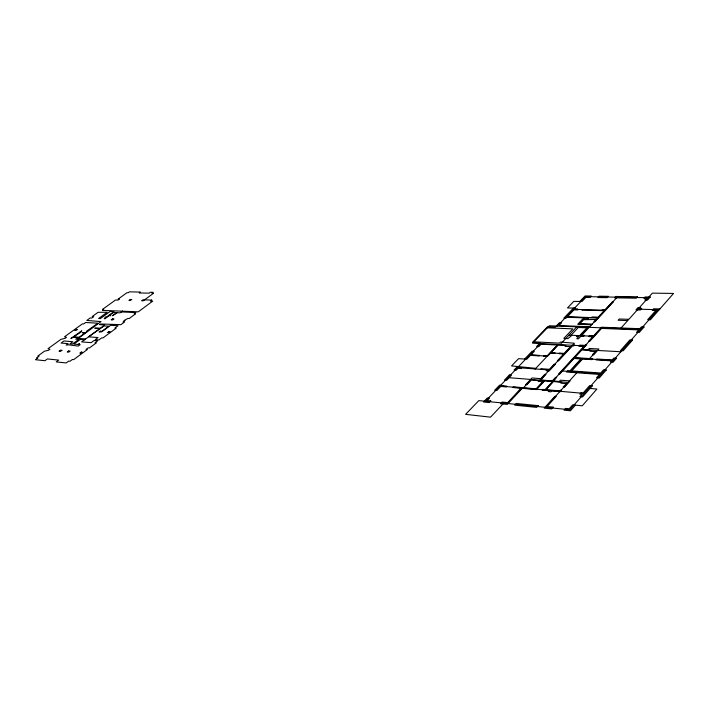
<?xml version="1.0" encoding="UTF-8"?>
<svg xmlns="http://www.w3.org/2000/svg" width="709" height="709" viewBox="0 0 709 709"><rect width="100%" height="100%" fill="white"/><g stroke="black" fill="none" stroke-linecap="round" stroke-linejoin="round"><path stroke-width="1.06" d="M575.389 405.14L570.426 410.795L564.072 410.156L565.631 408.393L569.221 408.747L572.633 404.874L582.266 405.805L596.898 389.037L588.674 388.346M657.899 309.682L569.823 409.767L478.823 400.612L465.591 414.348L490.548 417.158L503.753 403.12M620.552 328.559L652.377 293.136L673.55 293.437L650.375 319.803L647.68 319.715L655.869 310.418L652.236 310.329L653.601 308.778L659.928 308.938M545.629 407.338L577.436 372.083M589.241 358.993L596.969 350.423M570.24 371.56L582.071 358.541M545.292 390.003L553.295 381.256M552.612 381.203L601.533 327.815M536.314 389.214L544.335 380.538M539.966 380.184L572.358 345.274M617.229 297.168L581.85 335.197L584.455 335.322L583.498 336.35L580.893 336.234L578.491 338.822L576.771 338.742L578.641 336.722L576.346 336.615L577.064 335.844L579.359 335.951L586.91 327.824L578.331 327.487L570.763 335.561L571.427 335.587L570.71 336.35L567.891 338.618L563.823 338.423L572.828 328.861L547.375 327.815M602.021 310.099L605.096 309.718L612.416 301.83L613.391 301.848L594.878 321.815L593.903 321.78L596.03 319.484L583.631 319.697L579.838 323.747L592.059 324.199M546.976 369.823L546.125 370.736L549.147 370.958L555.298 364.329L554.137 364.249L549.44 369.309L541.073 368.707L540.471 369.354M580.511 335.676L588.293 327.292M507.458 403.492L522.01 387.965M523.162 388.062L531.192 379.475M584.774 317.623L578.766 324.013L591.882 324.5M560.066 344.627L576.771 326.84M534.825 368.937L535.428 368.299L511.561 365.933L518.58 358.657L526.787 359.197L530.456 355.36L539.141 355.9L539.611 355.404L530.926 354.872L534.311 351.327L532.158 351.203L524.625 359.055M535.242 368.946L558.222 344.53M582.443 309.576L581.974 310.072L604.21 310.675L598.183 317.171L592.086 316.976L591.528 317.579L567.333 316.799L573.98 309.86L577.711 309.957L578.181 309.47M577.144 309.434L577.569 308.991L574.875 308.92L575.619 308.14L567.484 307.928L573.811 301.369L581.938 301.538L585.98 297.31L590.039 297.381L591.306 296.052L585.111 295.945L579.794 301.493M521.452 367.971L520.885 368.565L518.031 368.352L516.223 370.24L514.06 370.08L517.614 366.367M573.475 308.087L563.815 318.164L565.959 318.235L566.863 317.295L588.603 318.004L587.389 319.307L582.532 319.139L577.702 324.279L591.501 324.793M485.355 401.267L540.577 343.59M557.354 326.069L585.545 296.628L648.274 297.709M122.329 311.18L120.069 312.837L117.189 312.704L112.421 315.735L116.95 312.696L113.431 312.545L109.576 315.354L110.817 315.665L109.248 315.585L104.932 318.731L104.196 318.696L105.987 317.393L104.994 317.34L106.669 316.888L113.919 311.614L110.196 311.455L100.359 318.589L98.595 318.501L107.21 312.261L98.072 312.306L92.135 316.577L93.765 316.657L91.833 318.057L90.203 317.969L86.782 320.441L101.024 321.585L78.3 338.388L85.567 338.929M122.427 311.189L121.407 311.933L135.906 312.554L134.116 313.883L135.419 313.936L129.224 318.518L127.921 318.456L124.022 320.521L125.059 320.574L123.003 322.09L124.305 322.161L120.911 324.669L100.536 323.978L99.588 324.669L104.755 324.97L100.288 328.232L94.776 328.178L99.925 328.497L88.652 336.757L104.108 325.927L108.823 326.211L101.821 331.351L100.483 330.997L99.145 331.972L101.644 331.874L110.569 325.316L118.057 325.75L114.858 328.116L116.152 328.196L102.973 337.945L101.688 337.847L98.87 339.93L95.228 339.655L98.09 337.546L88.519 336.846L81.632 341.898L91.169 342.651L94.049 340.524L97.691 340.799L95.006 342.793L96.282 342.89L89.44 347.959L88.155 347.853L86.011 349.44L87.287 349.546L73.674 359.623L72.398 359.498L70.014 361.262L68.649 361.12L66.176 362.946L56.233 361.9L58.696 360.101L47.388 358.94L44.942 360.713L35.45 359.72L37.887 357.965L36.682 357.841L39.092 356.104L37.878 355.98L44.534 351.185L48.575 350.273L49.976 349.262L48.008 348.677L60.983 339.327L65.139 338.317L66.504 337.324L64.51 336.784L82.421 323.871L83.671 323.942L85.665 322.506L97.931 323.198L86.773 331.059L87.606 331.112L85.621 332.556L82.076 332.681L85.16 332.893L79.16 337.262L73.541 336.846L80.241 332.556L80.702 332.22L79.984 332.175L81.81 330.846L70.9 338.503L72.992 337.245L78.61 337.661L75.686 339.124L78.832 339.363L72.478 343.998L69.996 343.794L72.867 341.703L63.934 340.985L61.08 343.059L68.153 343.635L66.141 345.097L68.605 344.804L78.194 346.098L80.197 344.627L78.362 344.477L79.523 343.626L78.123 344.459L73.851 344.104L80.214 339.469L84.406 339.788M637.976 309.177L659.246 309.718M573.351 309.363L605.14 310.205M566.021 317.012L597.864 318.049M589.684 326.752L558.958 325.555L561.546 322.852L559.401 322.772L555.236 327.124L547.472 326.805L532.486 342.323L540.267 342.731L536.607 346.55L538.769 346.674L541.153 344.175L557.363 345.035L547.162 355.874L544.14 355.688L543.67 356.184L547.41 356.423L550.468 353.162L554.544 353.41L555.058 352.86L550.99 352.621L558.08 345.079L565.817 345.487L565.011 346.355L570.479 346.657L564.213 353.401L559.463 353.117L558.949 353.667L563.699 353.959L557.371 360.775L558.524 360.846L572.411 345.877L573.705 345.948L574.609 344.973L572.872 344.875L574.387 343.236L560.429 342.03L559.383 343.138L533.868 341.818M640.59 329.348L549.36 325.759L532.565 343.165L584.925 345.948M568.964 335.153L593.779 336.288M581.602 349.564L620.871 351.761M550.37 352.869L564.532 353.711M529.605 355.049L547.286 356.148M573.847 358.027L613.196 360.482M517.526 367.661L549.44 369.974M561.998 370.967L601.454 373.82M508.007 377.605L568.077 382.452M499.951 386.024L584.216 393.415M592.352 385.838L582.638 396.889L579.891 396.641L581.921 394.337L579.829 394.16L580.981 392.857L583.064 393.034L589.613 385.616L592.352 385.838M606.257 370.018L599.229 378.012L596.491 377.808L599.468 374.423L566.5 372.012L567.749 370.647L570.001 370.816L580.813 358.922L573.998 358.497L559.782 374.015L558.701 373.935L583.888 346.462L578.836 346.187L579.829 345.115L584.881 345.38L585.616 344.574L586.697 344.627L582.364 349.36L588.195 349.679L589.294 348.465L598.91 348.996L593.601 354.881L592.361 354.81L595.294 351.567L589.879 351.256L590.721 350.335L581.921 349.838L574.786 357.628L592.751 358.745L591.962 359.623L582.532 359.038L571.729 370.94L600.709 373.023L603.519 369.832L606.257 370.018M616.573 358.275L613.134 362.193L610.405 362.015L611.433 360.846L596.012 359.88L596.801 358.993L612.221 359.95L613.843 358.107L616.573 358.275M632.543 340.098L623.149 350.795L620.428 350.645L629.831 339.966L632.543 340.098M644.056 327L639.217 332.503L636.505 332.397L638.712 329.889L601.551 328.409L589.658 341.392L588.576 341.339L592.759 336.784L588.63 336.589L589.587 335.552L593.717 335.738L601.524 327.212L639.757 328.71L641.353 326.902L644.056 327M640.652 307.741L640.023 308.442L641.725 308.486L640.351 310.019L635.92 309.904L637.923 307.679L640.652 307.741M650.259 297.036L647.521 300.093L644.791 300.04L646.289 298.374L643.905 298.338L645.155 296.947L650.259 297.036M553.135 407.143L551.575 408.889L544.228 408.145L554.952 396.26L556.193 396.375L547.038 406.532L553.135 407.143M628.165 319.289L627.022 320.557L618.097 320.255L619.241 318.997L628.165 319.289M560.358 390.269L559.791 390.898L545.983 389.693L553.437 381.548L561.776 382.222L560.89 383.197L566.34 383.64L563.247 387.07L564.488 387.176L570.098 380.955L560.429 380.184L559.259 381.469L553.392 380.99L556.654 377.436L555.564 377.356L552.311 380.91L540.781 379.98L545.886 374.476L544.734 374.387L540.763 378.659L531.998 377.959L525.732 384.659L526.876 384.748L531.263 380.059L538.884 380.68L538.246 381.362L542.695 381.726L536.137 388.824L513.36 386.839L512.722 387.513L521.159 388.248L507.706 402.606L502.069 402.038L500.492 403.713L507.201 404.387L522.232 388.346L536.5 389.604L544.592 380.83L552.692 381.486L545.23 389.622L542.828 389.409L542.199 390.101L549.067 390.703L548.296 391.554L551.017 391.793L551.788 390.943L560.402 391.705L561.599 390.375L560.358 390.269M538.246 405.654L536.678 407.374L514.681 405.149L516.258 403.456L538.246 405.654M637.444 296.823L636.186 298.197L614.535 297.815L615.802 296.459L637.444 296.823M608.225 296.335L606.966 297.683L597.909 297.523L599.176 296.185L608.225 296.335M506.917 386.272L506.288 386.946L500.714 386.458L496.841 390.508L494.669 390.313L499.632 385.138L506.917 386.272M490.761 400.913L489.183 402.561L483.476 401.985L487.331 397.971L489.502 398.183L487.225 400.558L490.761 400.913M509.31 375.034L504.445 380.113L506.616 380.29L511.473 375.212L509.31 375.034M81.26 352.107L79.842 353.153L80.853 353.25L82.279 352.196L81.26 352.107M109.071 331.564L107.706 332.574L110.099 331.626L109.071 331.564M151.699 300.084L150.405 301.041L152.763 301.112L138.246 311.854L102.513 310.356L103.736 309.461L102.486 309.416L115.549 299.996L118.102 300.075L119.378 299.154L118.084 299.118L126.946 292.72L128.24 292.746L129.508 291.842L140.373 292.064L139.15 292.95L149.129 293.163L150.352 292.268L153.171 292.321L151.903 293.26L153.463 293.296L143.218 300.829L141.667 300.776L142.961 299.827L151.699 300.084M68.649 350.955L67.24 351.992L68.729 352.125L70.138 351.097L68.649 350.955M112.492 318.882L111.153 319.856L112.678 319.936L114.007 318.953L112.492 318.882M61.896 350.343L60.495 351.372L59.033 351.239L60.442 350.211L61.896 350.343M131.706 299.508L130.421 300.439L128.914 300.394L130.199 299.464L131.706 299.508M76.085 329.41L74.737 330.385L76.005 330.465L77.352 329.499L76.085 329.41"/></g></svg>
